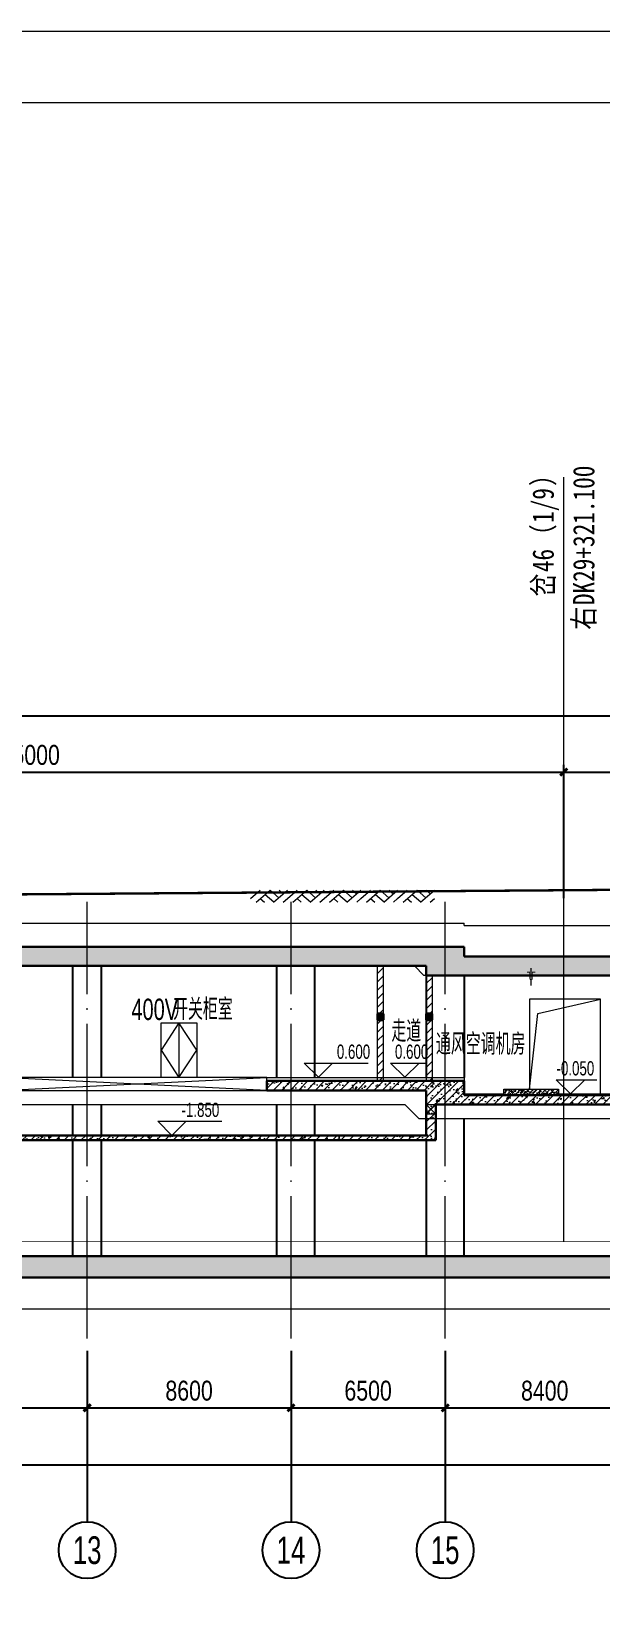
# Model space of a CAD drawing. Extents: x 4 to 13611208, y -605838 to 574722.
# Drawn here: x 13213552 to 13237547, y -360409 to -293907 of the extents above; entities that cross this region are included whole.
import ezdxf
from ezdxf.enums import TextEntityAlignment as Align

# ---------------------------------------------------------------- set-up
doc = ezdxf.new("R2010")
doc.units = 0
doc.header["$LTSCALE"] = 1000
doc.header["$MEASUREMENT"] = 0
for name, pattern in [('ACAD_ISO10W100', [18.5, 12, -3, 0.5, -3]), ('CONTINOUS', [0]), ('DOTE', [2.42, 2, -0.2, 0.02, -0.2])]:
    doc.linetypes.add(name, pattern=pattern)
for name, color, linetype, lineweight in [('1-WALL-砼', 8, 'Continuous', 30), ('1-其他', 14, 'Continuous', 5), ('1-填充', 8, 'Continuous', 5), ('1-开孔（楼板）', 7, 'Continuous', 5), ('1-文字(房间名称)', 8, 'Continuous', 5), ('1-线路', 8, 'ACAD_ISO10W100', 5), ('1-结构梁', 8, 'Continuous', 5), ('1-装修', 8, 'Continuous', 5), ('1-预埋件', 8, 'Continuous', 5), ('COLUMN', 8, 'Continuous', 5), ('COLUMN(构造柱)', 8, 'Continuous', 35), ('DIM_ELEV', 3, 'Continuous', 5), ('DOTE', 14, 'DOTE', 5), ('PUB_HATCH', 8, 'Continuous', 5), ('PUB_TITLE', 8, 'Continuous', 5), ('WALL', 2, 'Continuous', 5), ('人防预埋吊钩', 1, 'CONTINOUS', 5), ('孔洞', 1, 'Continuous', 5), ('建筑看线', 161, 'Continuous', 5), ('环控预埋件', 1, 'Continuous', 5)]:
    doc.layers.add(name, color=color, linetype=linetype, lineweight=lineweight)
for name, color, linetype in [('AXIS', 3, 'Continuous'), ('AXIS_TEXT', 7, 'Continuous'), ('PUB_TEXT', 8, 'Continuous')]:
    doc.layers.add(name, color=color, linetype=linetype)
doc.styles.add('C', font='HZTXT_E', dxfattribs={"width": 0.7, "bigfont": 'HZTXT'})
doc.styles.add('C_T3', font='fsdb_e.shx', dxfattribs={"width": 0.8, "bigfont": 'hzdx.shx'})
doc.styles.add('COMPLEX', font='hztxt_e.shx', dxfattribs={"width": 0.6, "bigfont": 'HZTXT.shx'})
doc.styles.add('黑体', font='simhei.ttf', dxfattribs={"width": 0.8})
doc.dimstyles.new('_TCH_ARCH&&300', dxfattribs={"dimtxt": 840, "dimasz": 300, "dimexe": 300, "dimexo": 600, "dimgap": 300, "dimtad": 1, "dimdec": 0, "dimzin": 0, "dimdsep": 46, "dimtxsty": 'C_T3', "dimblk": 'ARCHTICK', "dimcen": 0.09, "dimclrd": 3, "dimclre": 3, "dimclrt": 3, "dimadec": 4, "dimazin": 2, "dimtfac": 1, "dimtdec": 0, "dimtix": 1, "dimtmove": 2, "dimatfit": 3, "dimfxl": 1, "dimtolj": 1, "dimtzin": 0, "dimarcsym": 0})
pattern_1 = [(45, (0, 0), (-176.7766953, 176.7766953), []), (50, (0, 0), (717.260183, -62.752135), [75, -825]), (355, (0, 0), (-138.751334, 752.192134), [60, -660]), (100.4514, (59.8, -5.2), (578.50938, 689.439542), [63.74019, -701.142112]), (46.1842, (0, 200), (1067.24105, -165.519014), [112.5, -1237.5]), (96.6356, (88.9, 186.2), (934.662706, 974.11787), [95.61029, -1051.713]), (351.1842, (0, 200), (934.661945, 974.1186), [90, -990]), (21, (100, 150), (596.907052, -402.61889), [75, -825]), (326, (100, 150), (243.31533, 725.150045), [60, -660]), (71.4514, (149.74, 116.45), (840.22263, 322.530497), [63.74019, -701.142112]), (37.5, (0, 0), (12.1598553, 332.893854), [0, -652, 0, -670, 0, -662.5]), (7.5, (0, 0), (263.069537, 394.411712), [0, -382, 0, -637, 0, -252.5]), (327.5, (-223, 0), (533.822436, -22.554872), [0, -250, 0, -780, 0, -1035]), (317.5, (-323, 0), (583.18617, 100.104982), [0, -325, 0, -518, 0, -735])]
pattern_2 = [(45, (0, 179.5), (-176.776766, 176.776766), [])]

# ---------------------------------------------------------------- blocks, each defined once
blk = doc.blocks.new('A$C16B82DF2')
at = {"layer": '1-预埋件'}
blk.add_line((175, 0), (175, 734), dxfattribs=at)
at = {"layer": '人防预埋吊钩', "ltscale": 0.025}
blk.add_lwpolyline([(349, 561, 30, 30, 0), (230, 561, 30, 30, 0), (230, 287, 25, 25, -1), (119, 287, 30, 30, 0), (119, 561, 30, 30, 0), (0, 561, 30, 30, 0)], format="xyseb", dxfattribs=at)
blk = doc.blocks.new('_ArchTick')
at = {"color": 0, "linetype": 'ByBlock', "const_width": 0.4}
blk.add_lwpolyline([(-0.5, -0.5), (0.5, 0.5)], dxfattribs=at)
blk = doc.blocks.new('*D1400')
at = {"layer": 'AXIS', "color": 3, "lineweight": -2}
for p, q in [((13121697, -329857), (13121697, -322460)), ((13473697, -329857), (13473697, -322460)), ((13121697, -322760), (13473697, -322760))]:
    blk.add_line(p, q, dxfattribs=at)
at = {"layer": 'AXIS', "color": 3, "lineweight": -2, "xscale": 300, "yscale": 300, "zscale": 300, "rotation": 180}
blk.add_blockref('_ArchTick', (13121697, -322760), dxfattribs=at)
at = {"layer": 'AXIS', "color": 3, "lineweight": -2, "xscale": 300, "yscale": 300, "zscale": 300}
blk.add_blockref('_ArchTick', (13473697, -322760), dxfattribs=at)
at = {"layer": 'AXIS', "color": 3, "insert": (13297697, -322040), "char_height": 840, "attachment_point": 5, "style": 'C_T3'}
blk.add_mtext('\\A1;352000', dxfattribs=at)
blk = doc.blocks.new('*D1403')
at = {"layer": 'AXIS', "color": 3, "lineweight": -2}
for p, q in [((13190997, -330457), (13190997, -324838)), ((13190997, -325138), (13235997, -325138)), ((13235997, -330457), (13235997, -324838))]:
    blk.add_line(p, q, dxfattribs=at)
at = {"layer": 'AXIS', "color": 3, "lineweight": -2, "xscale": 300, "yscale": 300, "zscale": 300, "rotation": 180}
blk.add_blockref('_ArchTick', (13190997, -325138), dxfattribs=at)
at = {"layer": 'AXIS', "color": 3, "lineweight": -2, "xscale": 300, "yscale": 300, "zscale": 300}
blk.add_blockref('_ArchTick', (13235997, -325138), dxfattribs=at)
at = {"layer": 'AXIS', "color": 3, "insert": (13213497, -324418), "char_height": 840, "attachment_point": 5, "style": 'C_T3'}
blk.add_mtext('\\A1;45000', dxfattribs=at)
blk = doc.blocks.new('*D1404')
at = {"layer": 'AXIS', "color": 3, "lineweight": -2}
for p, q in [((13235997, -330457), (13235997, -324838)), ((13235997, -325138), (13281897, -325138)), ((13281897, -330457), (13281897, -324838))]:
    blk.add_line(p, q, dxfattribs=at)
at = {"layer": 'AXIS', "color": 3, "lineweight": -2, "xscale": 300, "yscale": 300, "zscale": 300, "rotation": 180}
blk.add_blockref('_ArchTick', (13235997, -325138), dxfattribs=at)
at = {"layer": 'AXIS', "color": 3, "lineweight": -2, "xscale": 300, "yscale": 300, "zscale": 300}
blk.add_blockref('_ArchTick', (13281897, -325138), dxfattribs=at)
at = {"layer": 'AXIS', "color": 3, "insert": (13258947, -324418), "char_height": 840, "attachment_point": 5, "style": 'C_T3'}
blk.add_mtext('\\A1;45900', dxfattribs=at)
blk = doc.blocks.new('*D1420')
at = {"layer": 'AXIS', "color": 3, "lineweight": -2}
for p, q in [((13207697, -350149), (13207697, -352249)), ((13215897, -350149), (13215897, -352249)), ((13207697, -351949), (13215897, -351949))]:
    blk.add_line(p, q, dxfattribs=at)
at = {"layer": 'AXIS', "color": 3, "lineweight": -2, "xscale": 300, "yscale": 300, "zscale": 300, "rotation": 180}
blk.add_blockref('_ArchTick', (13207697, -351949), dxfattribs=at)
at = {"layer": 'AXIS', "color": 3, "lineweight": -2, "xscale": 300, "yscale": 300, "zscale": 300}
blk.add_blockref('_ArchTick', (13215897, -351949), dxfattribs=at)
at = {"layer": 'AXIS', "color": 3, "insert": (13211797, -351229), "char_height": 840, "attachment_point": 5, "style": 'C_T3'}
blk.add_mtext('\\A1;8200', dxfattribs=at)
blk = doc.blocks.new('*D1421')
at = {"layer": 'AXIS', "color": 3, "lineweight": -2}
for p, q in [((13215897, -350149), (13215897, -352249)), ((13224497, -350149), (13224497, -352249)), ((13215897, -351949), (13224497, -351949))]:
    blk.add_line(p, q, dxfattribs=at)
at = {"layer": 'AXIS', "color": 3, "lineweight": -2, "xscale": 300, "yscale": 300, "zscale": 300, "rotation": 180}
blk.add_blockref('_ArchTick', (13215897, -351949), dxfattribs=at)
at = {"layer": 'AXIS', "color": 3, "lineweight": -2, "xscale": 300, "yscale": 300, "zscale": 300}
blk.add_blockref('_ArchTick', (13224497, -351949), dxfattribs=at)
at = {"layer": 'AXIS', "color": 3, "insert": (13220197, -351229), "char_height": 840, "attachment_point": 5, "style": 'C_T3'}
blk.add_mtext('\\A1;8600', dxfattribs=at)
blk = doc.blocks.new('*D1422')
at = {"layer": 'AXIS', "color": 3, "lineweight": -2}
for p, q in [((13224497, -350149), (13224497, -352249)), ((13230997, -350149), (13230997, -352249)), ((13224497, -351949), (13230997, -351949))]:
    blk.add_line(p, q, dxfattribs=at)
at = {"layer": 'AXIS', "color": 3, "lineweight": -2, "xscale": 300, "yscale": 300, "zscale": 300, "rotation": 180}
blk.add_blockref('_ArchTick', (13224497, -351949), dxfattribs=at)
at = {"layer": 'AXIS', "color": 3, "lineweight": -2, "xscale": 300, "yscale": 300, "zscale": 300}
blk.add_blockref('_ArchTick', (13230997, -351949), dxfattribs=at)
at = {"layer": 'AXIS', "color": 3, "insert": (13227747, -351229), "char_height": 840, "attachment_point": 5, "style": 'C_T3'}
blk.add_mtext('\\A1;6500', dxfattribs=at)
blk = doc.blocks.new('*D1423')
at = {"layer": 'AXIS', "color": 3, "lineweight": -2}
for p, q in [((13230997, -350149), (13230997, -352249)), ((13239397, -350149), (13239397, -352249)), ((13230997, -351949), (13239397, -351949))]:
    blk.add_line(p, q, dxfattribs=at)
at = {"layer": 'AXIS', "color": 3, "lineweight": -2, "xscale": 300, "yscale": 300, "zscale": 300, "rotation": 180}
blk.add_blockref('_ArchTick', (13230997, -351949), dxfattribs=at)
at = {"layer": 'AXIS', "color": 3, "lineweight": -2, "xscale": 300, "yscale": 300, "zscale": 300}
blk.add_blockref('_ArchTick', (13239397, -351949), dxfattribs=at)
at = {"layer": 'AXIS', "color": 3, "insert": (13235197, -351229), "char_height": 840, "attachment_point": 5, "style": 'C_T3'}
blk.add_mtext('\\A1;8400', dxfattribs=at)
blk = doc.blocks.new('*D1453')
at = {"layer": 'AXIS', "color": 3, "lineweight": -2}
for p, q in [((13121697, -350149), (13121697, -354649)), ((13473697, -350149), (13473697, -354649)), ((13121697, -354349), (13473697, -354349))]:
    blk.add_line(p, q, dxfattribs=at)
at = {"layer": 'AXIS', "color": 3, "lineweight": -2, "xscale": 300, "yscale": 300, "zscale": 300, "rotation": 180}
blk.add_blockref('_ArchTick', (13121697, -354349), dxfattribs=at)
at = {"layer": 'AXIS', "color": 3, "lineweight": -2, "xscale": 300, "yscale": 300, "zscale": 300}
blk.add_blockref('_ArchTick', (13473697, -354349), dxfattribs=at)
at = {"layer": 'AXIS', "color": 3, "insert": (13297697, -353629), "char_height": 840, "attachment_point": 5, "style": 'C_T3'}
blk.add_mtext('\\A1;352000', dxfattribs=at)
blk = doc.blocks.new('_AXISO')
blk.add_circle((0, 0), 0.5)
at = {"layer": 'AXIS_TEXT', "style": 'COMPLEX', "width": 1.041667}
blk.add_attdef('A', text='', height=0.56, dxfattribs=at).set_placement((-0.25, -0.28), (0.25, -0.28), align=Align.FIT)
blk = doc.blocks.new('$LinePat$素土夯实')
at = {"color": 0}
for p, q in [((0, -210), (210, 0)), ((120, -300), (420, 0)), ((420, 0), (608, -188)), ((495, -300), (795, 0)), ((615, 0), (705, -90)), ((210, -210), (300, -300)), ((315, -105), (502, -293)), ((705, -300), (795, -210))]:
    blk.add_line(p, q, dxfattribs=at)

msp = doc.modelspace()

# ---------------------------------------------------------------- hatches: boundary and pattern name
at = {"layer": '1-填充'}
h = msp.add_hatch(dxfattribs=at)
h.set_pattern_fill('钢筋混凝土', color=256, scale=100, style=0)
h.set_pattern_definition(pattern_1)
h.paths.add_polyline_path([(13170947.3, -338561.1), (13170947.3, -333311.1), (13230197.3, -333311.1), (13230197.3, -333711.1), (13231797.3, -333711.1), (13231797.3, -332511.1), (13170347.3, -332511.1), (13170347.3, -338561.1)])
h = msp.add_hatch(dxfattribs=at)
h.set_pattern_fill('钢筋混凝土', color=256, scale=100, style=0)
h.set_pattern_definition(pattern_1)
h.paths.add_polyline_path([(13472857.3, -332911.1), (13231757.3, -332911.1), (13231757.3, -333711.1), (13472857.3, -333711.1)])
h = msp.add_hatch(dxfattribs=at)
h.set_pattern_fill('钢筋混凝土', color=256, scale=100, style=0)
h.set_pattern_definition(pattern_1)
h.paths.add_polyline_path([(13230597.3, -339161.1), (13230997.3, -339161.1), (13230997.3, -338161.1), (13223477.3, -338161.1), (13223477.3, -338561.1), (13230197.3, -338561.1), (13230197.3, -340461.1), (13222497.3, -340461.1), (13222497.3, -340661.1), (13230597.3, -340661.1)])
h = msp.add_hatch(dxfattribs=at)
h.set_pattern_fill('钢筋混凝土', color=256, scale=100, style=0)
h.set_pattern_definition(pattern_1)
h.paths.add_polyline_path([(13230997.3, -338161.1), (13230997.3, -339161.1), (13239647.3, -339161.1), (13239647.3, -338761.1), (13231797.3, -338761.1), (13231797.3, -338161.1)])
h = msp.add_hatch(dxfattribs=at)
h.set_pattern_fill('钢筋混凝土', color=256, scale=50, style=0)
h.set_pattern_definition([(45, (793255.19, -429824.43), (-88.3883476, 88.3883476), []), (50, (793255.2, -429824.43), (358.630091, -31.3760675), [37.5, -412.5]), (355, (793255.2, -429824.43), (-69.375667, 376.096067), [30, -330]), (100.4514, (793285.08, -429827.05), (289.254691, 344.719771), [31.870095, -350.571056]), (46.1842, (793255.2, -429724.43), (533.620524, -82.759507), [56.25, -618.75]), (96.6356, (793299.66, -429731.33), (467.331353, 487.058935), [47.805144, -525.8565]), (351.1842, (793255.2, -429724.43), (467.330973, 487.0593), [45, -495]), (21, (793305.2, -429749.43), (298.453526, -201.309445), [37.5, -412.5]), (326, (793305.2, -429749.43), (121.657666, 362.575023), [30, -330]), (71.4514, (793330.06, -429766.2), (420.111314, 161.265248), [31.870095, -350.571056]), (37.5, (793255.19, -429824.43), (6.0799277, 166.4469269), [0, -326, 0, -335, 0, -331.25]), (7.5, (793255.2, -429824.43), (131.5347687, 197.205856), [0, -191, 0, -318.5, 0, -126.25]), (327.5, (793143.7, -429824.43), (266.9112181, -11.2774359), [0, -125, 0, -390, 0, -517.5]), (317.5, (793093.7, -429824.43), (291.5930847, 50.052491), [0, -162.5, 0, -259, 0, -367.5])])
h.paths.add_polyline_path([(13233472.4, -338761.1), (13235772.4, -338761.1), (13235772.4, -338511.1), (13233472.4, -338511.1)])
h = msp.add_hatch(dxfattribs=at)
h.set_pattern_fill('钢筋混凝土', color=256, scale=100, style=0)
h.set_pattern_definition(pattern_1)
h.paths.add_polyline_path([(13215397.3, -340461.1), (13206897.3, -340461.1), (13206897.3, -340661.1), (13215397.3, -340661.1)])
h = msp.add_hatch(dxfattribs=at)
h.set_pattern_fill('钢筋混凝土', color=256, scale=100, style=0)
h.set_pattern_definition(pattern_1)
h.paths.add_polyline_path([(13222497.3, -340461.1), (13215397.3, -340461.1), (13215397.3, -340661.1), (13222497.3, -340661.1)])
h = msp.add_hatch(dxfattribs=at)
h.set_pattern_fill('钢筋混凝土', color=256, scale=100, style=0)
h.set_pattern_definition(pattern_1)
h.paths.add_polyline_path([(13255497.3, -346451.1), (13256497.3, -346451.1), (13256497.3, -345551.1), (13256297.3, -345551.1), (13143247.3, -345551.1), (13143047.3, -345551.1), (13143047.3, -346451.1), (13144047.3, -346451.1)])
at = {"layer": 'PUB_HATCH'}
h = msp.add_hatch(dxfattribs=at)
h.set_pattern_fill('普通砖', color=256, scale=100, style=0)
h.set_pattern_definition(pattern_2)
h.paths.add_polyline_path([(13228147.3, -335336.1), (13228397.3, -335336.1), (13228397.3, -333311.1), (13228147.3, -333311.1)])
h = msp.add_hatch(dxfattribs=at)
h.set_pattern_fill('普通砖', color=256, scale=100, style=0)
h.set_pattern_definition(pattern_2)
h.paths.add_polyline_path([(13230197.3, -335336.1), (13230447.3, -335336.1), (13230447.3, -333711.1), (13230197.3, -333711.1)])
for points in [[(13228147.3, -335586.1), (13228397.3, -335586.1), (13228397.3, -335336.1), (13228147.3, -335336.1)], [(13230197.3, -335586.1), (13230447.3, -335586.1), (13230447.3, -335336.1), (13230197.3, -335336.1)]]:
    msp.add_hatch(color=256, dxfattribs=at).paths.add_polyline_path(points)
h = msp.add_hatch(dxfattribs=at)
h.set_pattern_fill('普通砖', color=256, scale=100, style=0)
h.set_pattern_definition(pattern_2)
h.paths.add_polyline_path([(13228397.3, -335586.1), (13228147.3, -335586.1), (13228147.3, -338161.1), (13228397.3, -338161.1)])
h = msp.add_hatch(dxfattribs=at)
h.set_pattern_fill('普通砖', color=256, scale=100, style=0)
h.set_pattern_definition(pattern_2)
h.paths.add_polyline_path([(13230447.3, -335586.1), (13230197.3, -335586.1), (13230197.3, -338161.1), (13230447.3, -338161.1)])

# ---------------------------------------------------------------- linework, layer by layer
at = {"color": 0, "const_width": 100}
msp.add_lwpolyline([(13170347.3, -330619.1), (13373897.3, -329071.1)], dxfattribs=at)
at = {"layer": '1-WALL-砼', "ltscale": 6}
for p, q in [((13170347.3, -332511.1), (13231797.3, -332511.1)), ((13231797.3, -332911.1), (13231797.3, -332511.1)), ((13170947.3, -333311.1), (13230197.3, -333311.1)), ((13230197.3, -333711.1), (13230197.3, -333311.1)), ((13223477.3, -338161.1), (13231797.3, -338161.1)), ((13231797.3, -338161.1), (13231797.3, -338761.1)), ((13223477.3, -338561.1), (13230197.3, -338561.1)), ((13230197.3, -338561.1), (13230197.3, -340461.1)), ((13230597.3, -339161.1), (13239397.3, -339161.1)), ((13230597.3, -339161.1), (13230597.3, -340661.1)), ((13231797.3, -338761.1), (13239997.3, -338761.1)), ((13176997.3, -340461.1), (13230197.3, -340461.1)), ((13176797.3, -340661.1), (13230597.3, -340661.1)), ((13256297.3, -345551.1), (13143247.3, -345551.1)), ((13255497.3, -346451.1), (13144047.3, -346451.1))]:
    msp.add_line(p, q, dxfattribs=at)
at = {"layer": '1-WALL-砼'}
for p, q in [((13231797.3, -332911.1), (13473697.3, -332911.1)), ((13230197.3, -333711.1), (13472897.3, -333711.1)), ((13223477.3, -338561.1), (13223477.3, -338161.1))]:
    msp.add_line(p, q, dxfattribs=at)
at = {"layer": '1-开孔（楼板）'}
for p, q in [((13223477.3, -338561.1), (13212277.3, -338011.1)), ((13212277.3, -338561.1), (13223477.3, -338011.1))]:
    msp.add_line(p, q, dxfattribs=at)
msp.add_lwpolyline([(13212277.3, -338011.1), (13212277.3, -338561.1), (13223477.3, -338561.1), (13223477.3, -338011.1)], close=True, dxfattribs=at)
at = {"layer": '1-线路', "linetype": 'ByBlock', "ltscale": 0.1}
msp.add_line((13235997.4, -344939.1), (13235997.4, -312703.5), dxfattribs=at)
at = {"layer": '1-线路', "color": 1, "ltscale": 0.1, "const_width": 30}
msp.add_lwpolyline([(13119620.3, -344941.1), (13478780.3, -344941.1)], dxfattribs=at)
at = {"layer": '1-结构梁'}
for p, q in [((13170347.3, -331511.1), (13231797.3, -331511.1)), ((13231797.3, -331611.1), (13231797.3, -331511.1)), ((13231797.3, -331611.1), (13335097.3, -331611.1)), ((13230097.3, -333711.1), (13229697.3, -333311.1)), ((13230197.3, -333711.1), (13230097.3, -333711.1)), ((13176997.3, -339161.1), (13229297.3, -339161.1)), ((13229897.3, -339761.1), (13229297.3, -339161.1)), ((13239397.3, -339761.1), (13229897.3, -339761.1)), ((13255497.3, -347791.1), (13160047.3, -347791.1))]:
    msp.add_line(p, q, dxfattribs=at)
at = {"layer": '1-装修', "ltscale": 700}
for points in [[(13223477.3, -338011.1), (13231797.3, -338011.1), (13231797.3, -338161.1)], [(13231797.3, -338711.1), (13233472.4, -338711.1)], [(13235772.4, -338711.1), (13239997.3, -338711.1)]]:
    msp.add_lwpolyline(points, dxfattribs=at)
at = {"layer": 'AXIS'}
for p, q in [((13215897.4, -349549.1), (13215897.4, -356749.1)), ((13224497.4, -349549.1), (13224497.4, -356749.1)), ((13230997.2, -349549.1), (13230997.2, -356749.1))]:
    msp.add_line(p, q, dxfattribs=at)
at = {"layer": 'COLUMN', "color": 127, "lineweight": -3}
for p, q in [((13215297.3, -338011.1), (13215297.3, -333311.1)), ((13216497.3, -338011.1), (13216497.3, -333311.1)), ((13223897.3, -338011.1), (13223897.3, -333311.1)), ((13225497.4, -338011.1), (13225497.4, -333311.1)), ((13230197.3, -333711.1), (13230197.3, -338011.1)), ((13231797.3, -333711.1), (13231797.3, -338011.1)), ((13215297.3, -340461.1), (13215297.3, -339161.1)), ((13216497.3, -340461.1), (13216497.3, -339161.1)), ((13223897.3, -340461.1), (13223897.3, -339161.1)), ((13225497.4, -340461.1), (13225497.4, -339161.1)), ((13231797.3, -345551.1), (13231797.3, -339761.1)), ((13215297.3, -345551.1), (13215297.3, -340661.1)), ((13216497.3, -345551.1), (13216497.3, -340661.1)), ((13223897.3, -345551.1), (13223897.3, -340661.1)), ((13225497.4, -345551.1), (13225497.4, -340661.1)), ((13230197.3, -340661.1), (13230197.3, -345551.1))]:
    msp.add_line(p, q, dxfattribs=at)
at = {"layer": 'COLUMN(构造柱)'}
for p, q in [((13228397.3, -335336.1), (13228147.3, -335336.1)), ((13228147.3, -335336.1), (13228147.3, -335586.1)), ((13228147.3, -335586.1), (13228397.3, -335586.1)), ((13228397.3, -335586.1), (13228397.3, -335336.1)), ((13230447.3, -335336.1), (13230197.3, -335336.1)), ((13230197.3, -335336.1), (13230197.3, -335586.1)), ((13230197.3, -335586.1), (13230447.3, -335586.1)), ((13230447.3, -335586.1), (13230447.3, -335336.1))]:
    msp.add_line(p, q, dxfattribs=at)
at = {"layer": 'DIM_ELEV'}
for p, q in [((13225649.1, -338009.1), (13225049.1, -337409.1)), ((13225049.1, -337409.1), (13227749.1, -337409.1)), ((13225649.1, -338009.1), (13226249.1, -337409.1)), ((13229294.1, -338009.1), (13228694.1, -337409.1)), ((13228694.1, -337409.1), (13230199.5, -337409.1)), ((13229294.1, -338009.1), (13229894.1, -337409.1)), ((13236282.3, -338709.1), (13235682.3, -338109.1)), ((13235682.3, -338109.1), (13237388, -338109.1)), ((13236282.3, -338709.1), (13236882.3, -338109.1)), ((13219472, -340461.1), (13218872, -339861.1)), ((13218872, -339861.1), (13221572, -339861.1)), ((13219472, -340461.1), (13220072, -339861.1))]:
    msp.add_line(p, q, dxfattribs=at)
at = {"layer": 'DOTE', "linetype": 'DOTE', "ltscale": 3}
for p, q in [((13215897.4, -349019.1), (13215897.4, -330609.1)), ((13224497.4, -349019.1), (13224497.4, -330609.1)), ((13230997.2, -349019.1), (13230997.2, -330609.1))]:
    msp.add_line(p, q, dxfattribs=at)
at = {"layer": 'PUB_TITLE'}
for points in [[(13088665.2, -419906.6), (13534465.2, -419906.6), (13534465.2, -293906.6), (13088665.2, -293906.6)], [(13088665.2, -419906.6), (13534465.2, -419906.6), (13534465.2, -293906.6), (13088665.2, -293906.6)], [(13096165.2, -416906.6), (13531465.2, -416906.6), (13531465.2, -296906.6), (13096165.2, -296906.6)]]:
    msp.add_lwpolyline(points, close=True, dxfattribs=at)
at = {"layer": 'WALL'}
for p, q in [((13228147.3, -335336.1), (13228147.3, -333311.1)), ((13228147.3, -333311.1), (13228397.3, -333311.1)), ((13228397.3, -335336.1), (13228397.3, -333311.1)), ((13230197.3, -333711.1), (13230197.3, -335336.1)), ((13230447.3, -333711.1), (13230197.3, -333711.1)), ((13230447.3, -333711.1), (13230447.3, -335336.1)), ((13228147.3, -338161.1), (13228147.3, -335586.1)), ((13228397.3, -338161.1), (13228397.3, -335586.1)), ((13230197.3, -335586.1), (13230197.3, -338161.1)), ((13230447.3, -335586.1), (13230447.3, -338161.1)), ((13228147.3, -338161.1), (13228397.3, -338161.1)), ((13230447.3, -338161.1), (13230197.3, -338161.1))]:
    msp.add_line(p, q, dxfattribs=at)
at = {"layer": '孔洞'}
for p, q in [((13230197.3, -339161.1), (13230597.3, -339561.1)), ((13230197.3, -339561.1), (13230597.3, -339161.1))]:
    msp.add_line(p, q, dxfattribs=at)
msp.add_lwpolyline([(13230197.3, -339161.1), (13230597.3, -339161.1), (13230597.3, -339561.1), (13230197.3, -339561.1)], close=True, dxfattribs=at)
at = {"layer": '建筑看线'}
for points in [[(13219017.3, -338011.1), (13219017.3, -335711.1), (13220522.3, -335711.1), (13220522.3, -338011.1)], [(13219769.8, -335711.1), (13219017.3, -336861.1), (13219769.8, -338011.1), (13220522.3, -336861.1), (13219769.8, -335711.1)], [(13219769.8, -335711.1), (13219769.8, -338011.1)]]:
    msp.add_lwpolyline(points, dxfattribs=at)
at = {"layer": '环控预埋件'}
for points in [[(13237547.3, -338711.1), (13237547.3, -334711.1), (13234547.3, -334711.1), (13234547.3, -338511.1)], [(13234547.3, -338511.1), (13234909.7, -335321.4), (13237547.3, -334711.1)], [(13233472.4, -338761.1), (13233472.4, -338511.1), (13235772.4, -338511.1), (13235772.4, -338761.1)]]:
    msp.add_lwpolyline(points, dxfattribs=at)

# ---------------------------------------------------------------- block references
at = {"layer": '1-其他', "color": 8, "xscale": 1.949685534582141, "yscale": 1.666666666666667, "zscale": 1.666666666666667}
for p in [(13222790.6, -330120.4), (13224340.6, -330120.4), (13225890.6, -330120.4), (13227440.6, -330120.4), (13228990.6, -330120.4)]:
    msp.add_blockref('$LinePat$素土夯实', p, dxfattribs=at)
at = {"layer": 'AXIS'}
ref = msp.add_blockref('_AXISO', (13215897.4, -357949.1), dxfattribs=dict(at, xscale=2400, yscale=2400, zscale=2400))
ref.add_attrib('A', '13', dxfattribs={"layer": 'AXIS_TEXT', "height": 1168.31, "style": 'C', "width": 0.781982}).set_placement((13215293.7, -358533.2), (13216501, -358533.2), align=Align.FIT)
ref = msp.add_blockref('_AXISO', (13224497.4, -357949.1), dxfattribs=dict(at, xscale=2400, yscale=2400, zscale=2400))
ref.add_attrib('A', '14', dxfattribs={"layer": 'AXIS_TEXT', "height": 1149.02, "style": 'C', "width": 0.785965}).set_placement((13223884.6, -358523.6), (13225110.2, -358523.6), align=Align.FIT)
ref = msp.add_blockref('_AXISO', (13230997.2, -357949.1), dxfattribs=dict(at, xscale=2400, yscale=2400, zscale=2400))
ref.add_attrib('A', '15', dxfattribs={"layer": 'AXIS_TEXT', "height": 1168.31, "style": 'C', "width": 0.781982}).set_placement((13230393.6, -358533.2), (13231600.8, -358533.2), align=Align.FIT)
at = {"layer": '人防预埋吊钩'}
msp.add_blockref('A$C16B82DF2', (13234447.7, -334135.4), dxfattribs=at)

# ---------------------------------------------------------------- texts
at = {"layer": '1-文字(房间名称)', "style": 'C', "width": 0.7}
for s, p in [('400V', (13217764.6, -335592.9, 0)), ('开关柜室', (13219519.6, -335592.9, 0)), ('走道', (13228729.8, -336514.9, 0)), ('通风空调机房', (13230604.7, -337060.2, 0))]:
    msp.add_text(s, height=900, dxfattribs=at).set_placement(p)
at = {"layer": '1-线路', "linetype": 'ByBlock', "style": '黑体', "width": 0.8}
for s, height, p in [('DK29+321.100', 901.266, (13237290.7, -318097.7)), ('右', 901.3, (13237290.7, -319134.7))]:
    msp.add_text(s, height=height, rotation=90, dxfattribs=at).set_placement(p)
at = {"layer": '1-线路', "style": '黑体', "width": 0.8}
for s, height, p in [('）', 901.3, (13235579.2, -313075.7)), ('1/9', 901.27, (13235579.2, -314631.2)), ('（', 901.3, (13235579.2, -315668.1)), ('46', 901.27, (13235579.2, -316705.1)), ('岔', 901.3, (13235579.2, -317742))]:
    msp.add_text(s, height=height, rotation=90, dxfattribs=at).set_placement(p)
at = {"layer": 'PUB_TEXT', "style": 'C', "width": 0.7}
for s, p in [('0.600', (13226429.1, -337229.1)), ('0.600', (13228879.5, -337229.1)), ('-0.050', (13235693, -337929.1)), ('-1.850', (13219877, -339681.1))]:
    msp.add_text(s, height=600, dxfattribs=at).set_placement(p)

# ---------------------------------------------------------------- dimensions: what is measured, and where the dimension line sits
at = {"layer": 'AXIS'}
for p1, p2, distance, picture, middle in [((13121697.2, -330457.1), (13473697.4, -330457.1), 7697.1, '*D1400', (13297697.3, -322040)), ((13190997.4, -331057.1), (13235997.4, -331057.1), 5919.1, '*D1403', (13213497.4, -324418)), ((13235997.4, -331057.1), (13281897.4, -331057.1), 5919.1, '*D1404', (13258947.4, -324418)), ((13121697.2, -349549.1), (13473697.2, -349549.1), -4800, '*D1453', (13297697.2, -353629.1)), ((13207697.4, -349549.1), (13215897.4, -349549.1), -2400, '*D1420', (13211797.4, -351229.1)), ((13215897.4, -349549.1), (13224497.4, -349549.1), -2400, '*D1421', (13220197.4, -351229.1)), ((13224497.4, -349549.1), (13230997.2, -349549.1), -2400, '*D1422', (13227747.3, -351229.1)), ((13230997.2, -349549.1), (13239397.2, -349549.1), -2400, '*D1423', (13235197.2, -351229.1))]:
    dim = msp.add_aligned_dim(p1=p1, p2=p2, distance=distance, dimstyle='_TCH_ARCH&&300', dxfattribs=at)
    dim.commit()
    dim.dimension.update_dxf_attribs({"geometry": picture, "text_midpoint": middle})

doc.saveas('drawing.dxf')
